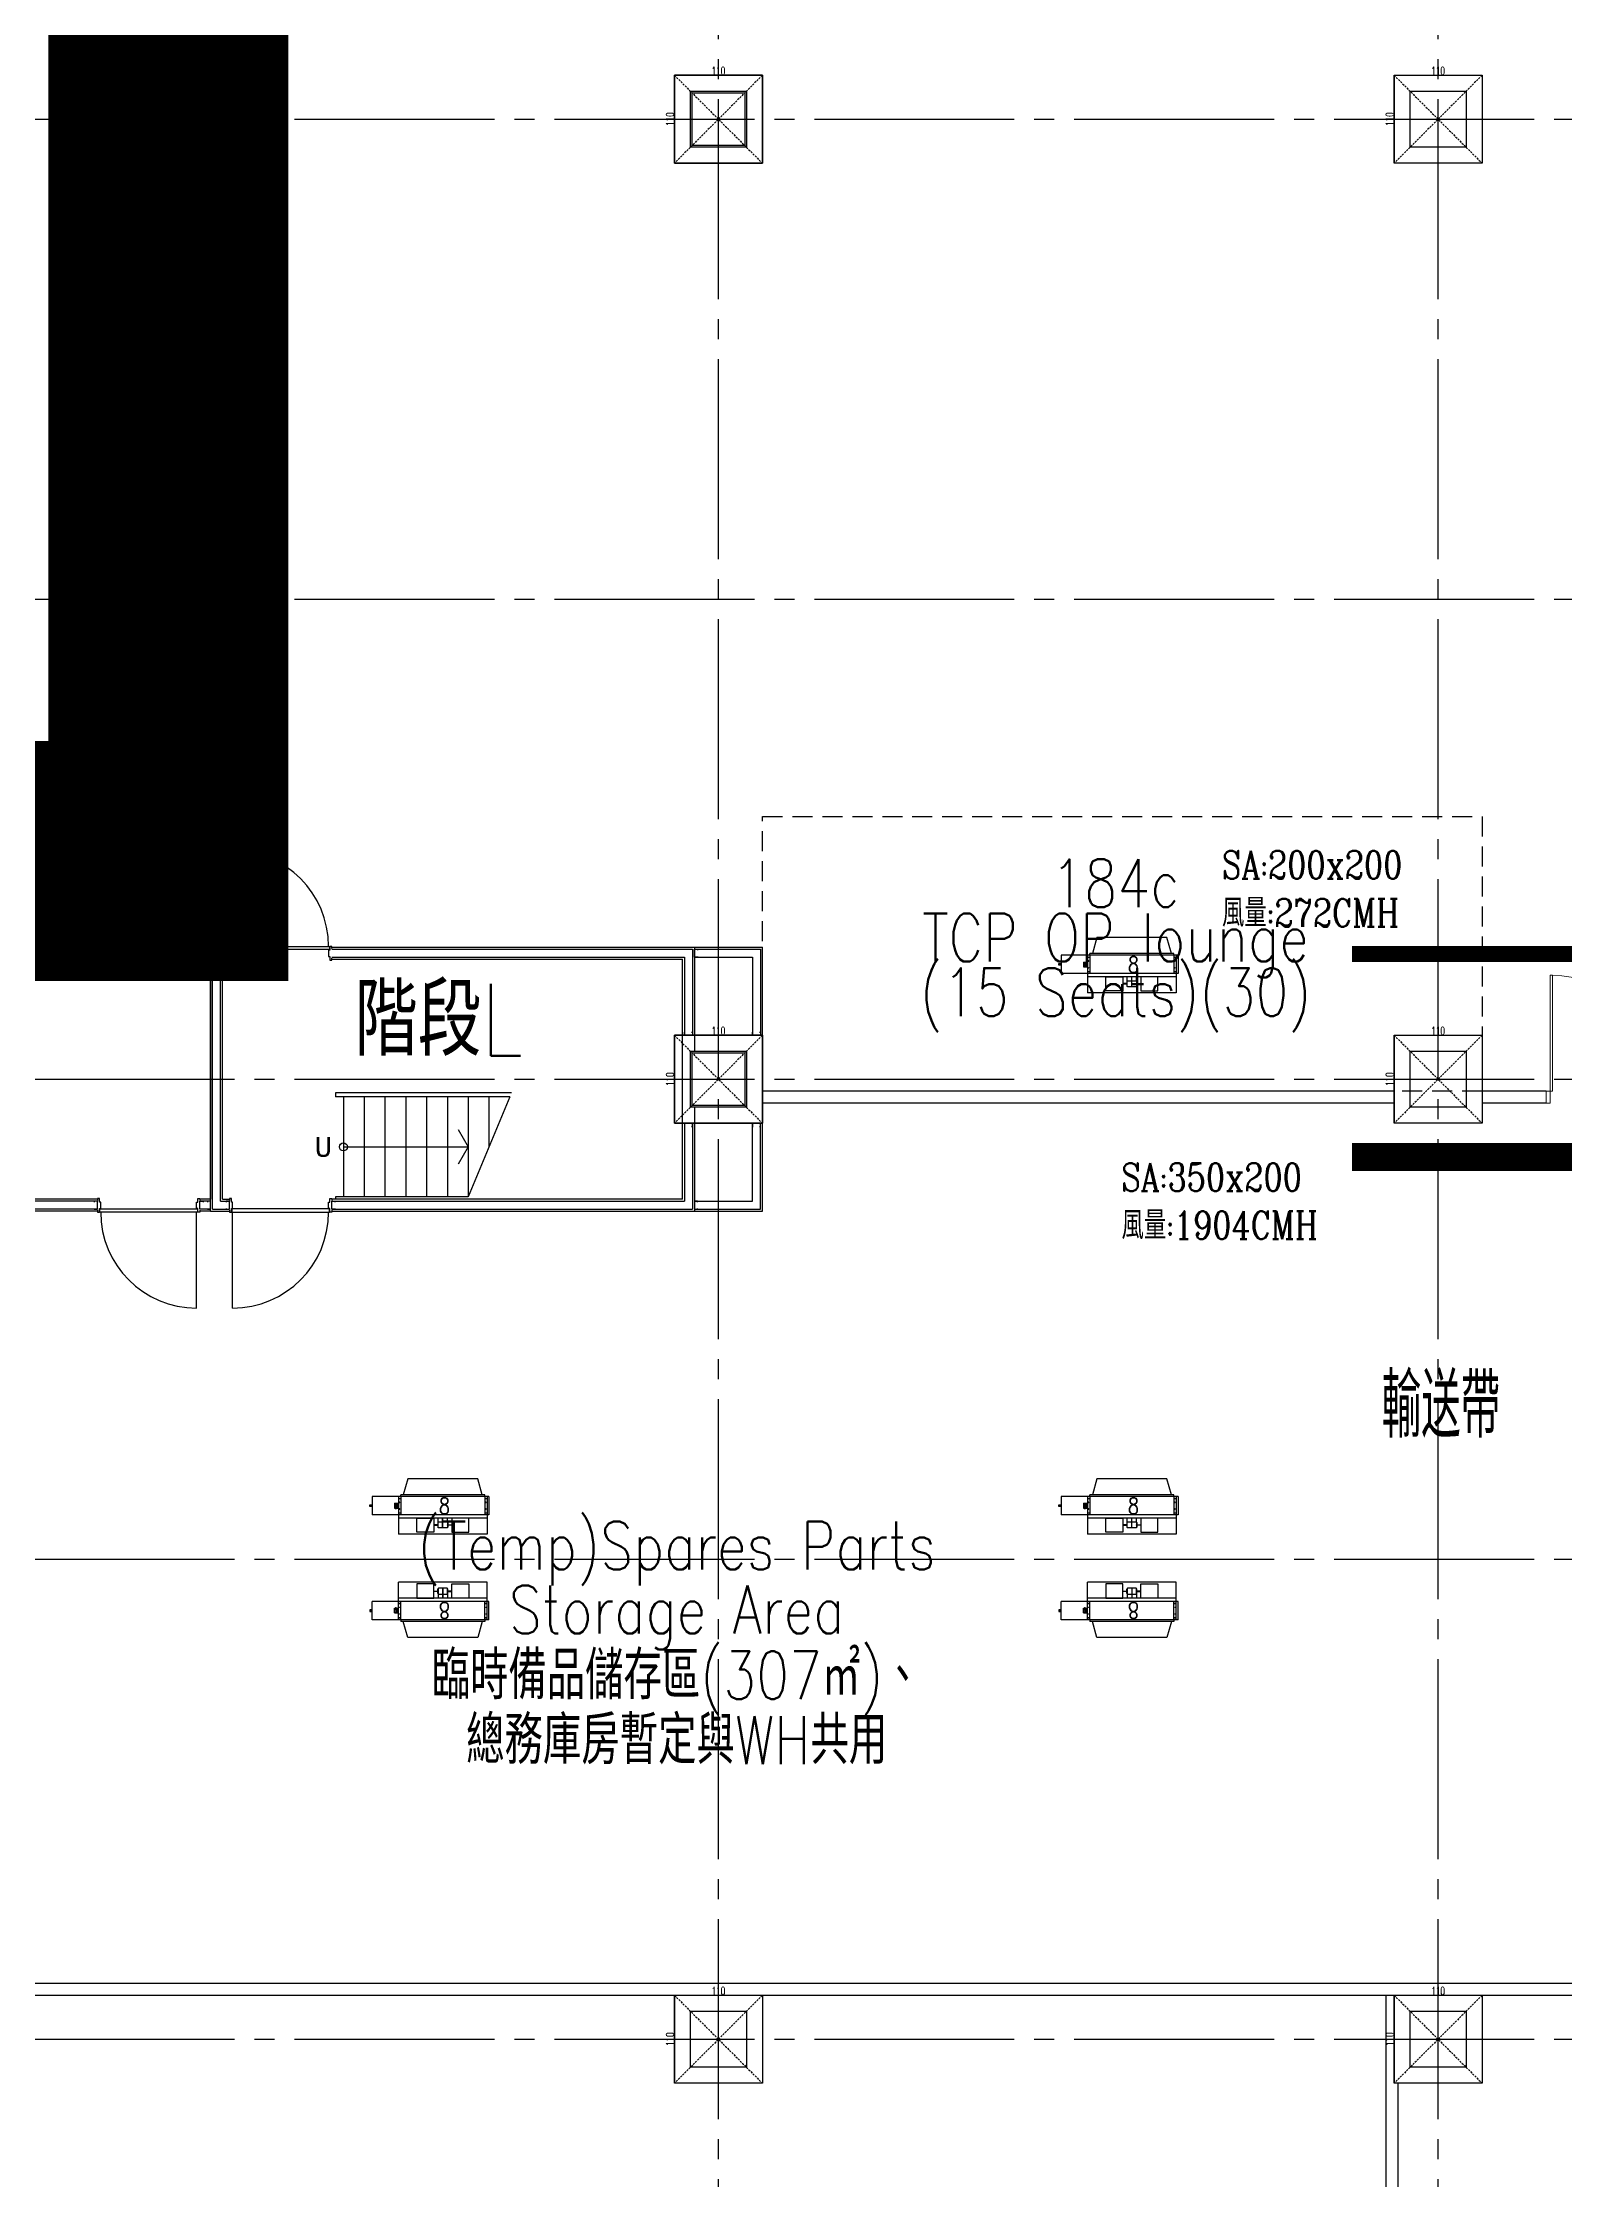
# Model space of a CAD drawing. Extents: x -18489 to 195597, y -1599 to 112111.
# Drawn here: x 21715 to 23618, y 13775 to 16446 of the extents above; entities that cross this region are included whole.
import ezdxf
from ezdxf.enums import TextEntityAlignment as Align

# ---------------------------------------------------------------- set-up
doc = ezdxf.new("R2010")
doc.units = 0
doc.header["$LTSCALE"] = 100
doc.linetypes.add('X-N-FAB-L10$0$COL-CEN-LIN', pattern=[3.25, 2.5, -0.25, 0.25, -0.25])
doc.linetypes.add('X-N-FAB-L10$0$HIDDEN', pattern=[0.375, 0.25, -0.125])
doc.layers.add('188K-SM-03-F10-MECH-EQ-Y2257103$0$0-AHU-OA', color=3, linetype='Continuous', lineweight=0)
doc.layers.add('188K-SM-03-F10-MECH-EQ-Y2257103$0$0-AHU-SA', color=5, linetype='Continuous', lineweight=0)
for name, color, linetype in [('188K-SM-03-F10-MECH-EQ-Y2257103$0$00_AC_01_設備', 2, 'Continuous'), ('188K-SM-03-F10-MECH-EQ-Y2257103$0$M-DETL-03', 3, 'Continuous'), ('X-N-FAB-L10$0$08', 8, 'Continuous'), ('X-N-FAB-L10$0$4', 8, 'Continuous'), ('X-N-FAB-L10$0$A-WALL-IN', 8, 'Continuous'), ('X-N-FAB-L10$0$BEAM', 8, 'Continuous'), ('X-N-FAB-L10$0$BLOCK', 8, 'Continuous'), ('X-N-FAB-L10$0$CCL', 8, 'X-N-FAB-L10$0$COL-CEN-LIN'), ('X-N-FAB-L10$0$COL', 8, 'Continuous'), ('X-N-FAB-L10$0$COL-S', 8, 'Continuous'), ('X-N-FAB-L10$0$DOOR', 8, 'Continuous'), ('X-N-FAB-L10$0$TXT-CODE', 8, 'Continuous')]:
    doc.layers.add(name, color=color, linetype=linetype)
doc.styles.add('188K-SM-03-F10-MECH-EQ-Y2257103$0$CHINESET', font='simplex.shx', dxfattribs={"width": 0.8, "bigfont": 'chineset.shx'})
doc.styles.add('188K-SM-03-F10-MECH-EQ-Y2257103$0$STDTEXT', font='complex.shx', dxfattribs={"bigfont": 'chineset.shx'})
doc.styles.add('X-N-FAB-L10$0$ATS', font='monotxt.shx', dxfattribs={"bigfont": 'BIGFONT.shx'})
doc.styles.add('X-N-FAB-L10$0$CHINA', font='simplex.shx', dxfattribs={"width": 0.75, "bigfont": 'chineset.shx'})
doc.styles.add('X-N-FAB-L10$0$DIM', font='simplex.shx', dxfattribs={"width": 0.67, "bigfont": 'chineset.shx'})
doc.styles.add('X-N-FAB-L10$0$JEH', font='SIMPLEX.shx', dxfattribs={"bigfont": 'genie.shx'})
doc.styles.add('X-N-FAB-L10$0$ROMS', font='ROMANS', dxfattribs={"bigfont": 'EXTFONT'})
doc.dimstyles.new('X-N-FAB-L10$0$JJP_005_defpoint', dxfattribs={"dimtxt": 20, "dimasz": 0.5, "dimexe": 0.5, "dimexo": 0.5, "dimgap": 0.5, "dimtad": 1, "dimdsep": 46, "dimtxsty": 'X-N-FAB-L10$0$DIM', "dimblk": 'X-N-FAB-L10$0$_None', "dimcen": 10, "dimclrd": 256, "dimclre": 256, "dimclrt": 256, "dimadec": 0, "dimazin": 0, "dimtfac": 1, "dimtix": 1, "dimtmove": 2, "dimatfit": 3, "dimldrblk": 'X-N-FAB-L10$0$_None', "dimfxl": 0.5, "dimtolj": 1, "dimtzin": 0, "dimarcsym": 0})

# ---------------------------------------------------------------- blocks, each defined once
blk = doc.blocks.new('188K-SM-03-F10-MECH-EQ-Y2257103$0$00_AC_FC_800')
at = {"layer": '188K-SM-03-F10-MECH-EQ-Y2257103$0$00_AC_01_設備'}
h = blk.add_hatch(dxfattribs=at)
h.set_pattern_fill('ANSI31', color=3, scale=0.01, angle=45, style=0)
h.set_pattern_definition([(270.00000491, (-14689.678363, 2532.36405), (-0.03175, -2.72e-09), [])])
h.paths.add_polyline_path([(59.1, -36.9), (58.4, -36.9), (58.4, -36.7), (59.1, -36.7)])
at = {"layer": '188K-SM-03-F10-MECH-EQ-Y2257103$0$00_AC_01_設備', "color": 3}
for p, q in [((-57.8, -22), (88.2, -22)), ((-57.8, -22), (-57.8, -45)), ((-55.5, -22), (-55.5, -69)), ((-52.5, -20), (52.5, -20)), ((-52.5, -22), (-52.5, -20)), ((-52.5, -22), (-52.5, -45)), ((52.5, -22), (52.5, -20)), ((52.5, -22), (52.5, -45)), ((55.5, -22), (55.5, -69)), ((88.2, -22), (88.2, -45)), ((-57.8, -45), (88.2, -45)), ((-55.5, -49), (55.5, -49)), ((-32.5, -49), (-11.3, -49)), ((-32.5, -66.7), (-32.5, -49)), ((-11.3, -49), (-11.3, -66.7)), ((-5.7, -54.2), (-5.7, -49)), ((-0.2, -61.3), (-0.2, -49)), ((0.2, -61.3), (0.2, -49)), ((5.7, -54.2), (5.7, -49)), ((32.5, -49), (11.3, -49)), ((11.3, -49), (11.3, -66.7)), ((32.5, -66.7), (32.5, -49)), ((60.5, -30.5), (55.5, -30.5)), ((60.5, -30.5), (55.5, -30.5)), ((60.5, -30.5), (55.5, -30.5)), ((57.3, -32.4), (55.5, -31.3)), ((57.1, -32.9), (55.5, -32)), ((57, -33.2), (55.5, -33.2)), ((57, -33.8), (55.5, -33.8)), ((57.1, -34.1), (55.5, -35)), ((57.3, -34.6), (55.5, -35.7)), ((60.5, -36.5), (55.5, -36.5)), ((60.5, -36.5), (55.5, -36.5)), ((60.5, -36.5), (55.5, -36.5)), ((57.5, -32), (57.5, -35)), ((60.5, -32), (57.5, -32)), ((60.5, -35), (57.5, -35)), ((58.4, -35), (58.4, -36.7)), ((58.4, -36.6), (59.1, -36.6)), ((58.4, -36.7), (59.1, -36.7)), ((58.5, -35), (58.5, -36.6)), ((59, -35), (59, -36.6)), ((59.1, -35), (59.1, -36.7)), ((59.8, -32), (59.8, -30.5)), ((59.8, -32), (59.8, -35)), ((59.8, -35), (59.8, -36.5)), ((60.5, -30.5), (60.5, -36.5)), ((60.5, -30.5), (60.5, -36.5)), ((60.5, -30.5), (60.5, -36.5)), ((60.5, -30.5), (60.5, -36.5)), ((88.2, -32.7), (91.2, -32.7)), ((88.2, -34.3), (91.2, -34.3)), ((-55.5, -69), (55.5, -69)), ((-11.3, -66.7), (-32.5, -66.7)), ((-11.3, -57.2), (-11.3, -57.7)), ((-6.2, -57.2), (-11.3, -57.2)), ((-11.3, -57.7), (-6.2, -57.7)), ((-5.7, -54.6), (-6.2, -54.6)), ((-6.2, -54.6), (-6.2, -60.5)), ((-6.2, -60.5), (-5.7, -60.5)), ((-5.7, -54.2), (-5.7, -60.9)), ((-5.7, -57.7), (-5.7, -57.2)), ((5.3, -53.8), (-5.3, -53.8)), ((-5.3, -61.3), (5.3, -61.3)), ((5.7, -60.9), (5.7, -54.2)), ((5.7, -54.6), (6.2, -54.6)), ((5.7, -57.7), (5.7, -57.2)), ((6.2, -60.5), (5.7, -60.5)), ((6.2, -54.6), (6.2, -60.5)), ((6.2, -57.2), (11.3, -57.2)), ((11.3, -57.7), (6.2, -57.7)), ((11.3, -57.2), (11.3, -57.7)), ((11.3, -66.7), (32.5, -66.7))]:
    blk.add_line(p, q, dxfattribs=at)
for points in [[(-49.4, -20), (-43.8, 0), (43.8, 0), (49.4, -20)], [(-53.4, -24.5), (-54.6, -24.5)], [(-54, -23.9), (-54, -25.1)], [(54.6, -24.5), (53.4, -24.5)], [(54, -23.9), (54, -25.1)], [(-53.4, -42.5), (-54.6, -42.5)], [(-54, -41.9), (-54, -43.1)], [(54.6, -42.5), (53.4, -42.5)], [(54, -41.9), (54, -43.1)]]:
    blk.add_lwpolyline(points, dxfattribs=at)
for points in [[(58.4, -36.7), (58.4, -36.9), (59.1, -36.9), (59.1, -36.7)], [(88.2, -34.5), (91.2, -34.5), (91.2, -32.5), (88.2, -32.5)]]:
    blk.add_lwpolyline(points, close=True, dxfattribs=at)
for centre in [(-54, -29.3), (-54, -37.7), (54, -29.3), (54, -37.7)]:
    blk.add_circle(centre, 0.2, dxfattribs=at)
for centre, radius, start, end in [((59.5, -33.5), 2.5, 143.1301, 216.8699), ((55.7, -33.5), 2.5, 323.1301, 36.8699), ((-5.3, -54.2), 0.405, 90, 180), ((-5.3, -60.9), 0.405, 180, 270), ((5.3, -54.2), 0.405, 0, 90), ((5.3, -60.9), 0.405, 270, 0)]:
    blk.add_arc(centre, radius, start, end, dxfattribs=at)
at = {"layer": '188K-SM-03-F10-MECH-EQ-Y2257103$0$00_AC_01_設備', "color": 3, "insert": (-8.9, -23.7, 0), "char_height": 20, "attachment_point": 1, "rotation": 0, "style": '188K-SM-03-F10-MECH-EQ-Y2257103$0$CHINESET'}
blk.add_mtext_dynamic_manual_height_columns('8', width=135.411, gutter_width=500, heights=[0], dxfattribs=at)
blk = doc.blocks.new('188K-SM-03-F10-MECH-EQ-Y2257103')
at = {"layer": '188K-SM-03-F10-MECH-EQ-Y2257103$0$0-AHU-OA', "const_width": 300}
blk.add_lwpolyline([(18737.1, 14015.6), (18737.1, 15422.7), (21872.2, 15422.7), (21872.2, 18805)], dxfattribs=at)
at = {"layer": '188K-SM-03-F10-MECH-EQ-Y2257103$0$0-AHU-SA'}
for points, const_width in [([(23352.2, 15306.7), (23789, 15306.7)], 20), ([(23352.2, 15053), (23789, 15053)], 35)]:
    blk.add_lwpolyline(points, dxfattribs=dict(at, const_width=const_width))
at = {"layer": '188K-SM-03-F10-MECH-EQ-Y2257103$0$00_AC_01_設備', "xscale": -1}
for p in [(23077, 15327), (22215.3, 14650.4), (23077, 14650.4)]:
    blk.add_blockref('188K-SM-03-F10-MECH-EQ-Y2257103$0$00_AC_FC_800', p, dxfattribs=at)
at = {"layer": '188K-SM-03-F10-MECH-EQ-Y2257103$0$00_AC_01_設備', "rotation": 180}
for p in [(22215.3, 14452.4), (23077, 14452.4)]:
    blk.add_blockref('188K-SM-03-F10-MECH-EQ-Y2257103$0$00_AC_FC_800', p, dxfattribs=at)
at = {"layer": '188K-SM-03-F10-MECH-EQ-Y2257103$0$M-DETL-03', "color": 1, "style": '188K-SM-03-F10-MECH-EQ-Y2257103$0$STDTEXT', "width": 0.8}
for s, p in [('SA:200x200', (23189.7, 15400.7)), ('風量:272CMH', (23189.7, 15340.7)), ('SA:350x200', (23064, 15010.1)), ('風量:1904CMH', (23064, 14950.1))]:
    blk.add_text(s, height=35, dxfattribs=at).set_placement(p)
blk = doc.blocks.new('*D2397')
at = {"layer": 'DefPoints', "lineweight": -2, "transparency": 16777216}
blk.add_line((0, 0), (110, 0), dxfattribs=at)
at = {"layer": 'DefPoints', "color": 0, "transparency": 16777216}
for p in [(0, 0), (110, 0), (110, 0)]:
    blk.add_point(p, dxfattribs=at)
at = {"layer": 'DefPoints', "transparency": 16777216, "insert": (55, 5.5), "char_height": 10, "attachment_point": 5, "style": 'X-N-FAB-L10$0$DIM'}
blk.add_mtext('\\A1;110', dxfattribs=at)
blk = doc.blocks.new('X-N-FAB-L10$0$_None')
blk = doc.blocks.new('*D2398')
at = {"layer": 'DefPoints', "lineweight": -2, "transparency": 16777216}
blk.add_line((0, 0), (0, -110), dxfattribs=at)
at = {"layer": 'DefPoints', "color": 0, "transparency": 16777216}
for p in [(0, 0), (0, -110), (0, -110)]:
    blk.add_point(p, dxfattribs=at)
at = {"layer": 'DefPoints', "transparency": 16777216, "insert": (-5.5, -55), "char_height": 10, "attachment_point": 5, "rotation": 90, "style": 'X-N-FAB-L10$0$DIM'}
blk.add_mtext('\\A1;110', dxfattribs=at)
blk = doc.blocks.new('*D2851')
at = {"layer": 'DefPoints', "lineweight": -2, "transparency": 16777216}
blk.add_line((22505, 16405), (22615, 16405), dxfattribs=at)
at = {"layer": 'DefPoints', "color": 0, "transparency": 16777216}
for p in [(22505, 16405), (22615, 16405), (22615, 16405)]:
    blk.add_point(p, dxfattribs=at)
at = {"layer": 'DefPoints', "transparency": 16777216, "insert": (22560, 16410.5), "char_height": 10, "attachment_point": 5, "style": 'X-N-FAB-L10$0$DIM'}
blk.add_mtext('\\A1;110', dxfattribs=at)
blk = doc.blocks.new('*D2852')
at = {"layer": 'DefPoints', "lineweight": -2, "transparency": 16777216}
blk.add_line((22505, 16405), (22505, 16295), dxfattribs=at)
at = {"layer": 'DefPoints', "color": 0, "transparency": 16777216}
for p in [(22505, 16405), (22505, 16295), (22505, 16295)]:
    blk.add_point(p, dxfattribs=at)
at = {"layer": 'DefPoints', "transparency": 16777216, "insert": (22499.5, 16350), "char_height": 10, "attachment_point": 5, "rotation": 90, "style": 'X-N-FAB-L10$0$DIM'}
blk.add_mtext('\\A1;110', dxfattribs=at)
blk = doc.blocks.new('*D2853')
at = {"layer": 'DefPoints', "lineweight": -2, "transparency": 16777216}
blk.add_line((23405, 16405), (23515, 16405), dxfattribs=at)
at = {"layer": 'DefPoints', "color": 0, "transparency": 16777216}
for p in [(23405, 16405), (23515, 16405), (23515, 16405)]:
    blk.add_point(p, dxfattribs=at)
at = {"layer": 'DefPoints', "transparency": 16777216, "insert": (23460, 16410.5), "char_height": 10, "attachment_point": 5, "style": 'X-N-FAB-L10$0$DIM'}
blk.add_mtext('\\A1;110', dxfattribs=at)
blk = doc.blocks.new('*D2854')
at = {"layer": 'DefPoints', "lineweight": -2, "transparency": 16777216}
blk.add_line((23405, 16405), (23405, 16295), dxfattribs=at)
at = {"layer": 'DefPoints', "color": 0, "transparency": 16777216}
for p in [(23405, 16405), (23405, 16295), (23405, 16295)]:
    blk.add_point(p, dxfattribs=at)
at = {"layer": 'DefPoints', "transparency": 16777216, "insert": (23399.5, 16350), "char_height": 10, "attachment_point": 5, "rotation": 90, "style": 'X-N-FAB-L10$0$DIM'}
blk.add_mtext('\\A1;110', dxfattribs=at)
blk = doc.blocks.new('*D2855')
at = {"layer": 'DefPoints', "lineweight": -2, "transparency": 16777216}
blk.add_line((22505, 15205), (22615, 15205), dxfattribs=at)
at = {"layer": 'DefPoints', "color": 0, "transparency": 16777216}
for p in [(22505, 15205), (22615, 15205), (22615, 15205)]:
    blk.add_point(p, dxfattribs=at)
at = {"layer": 'DefPoints', "transparency": 16777216, "insert": (22560, 15210.5), "char_height": 10, "attachment_point": 5, "style": 'X-N-FAB-L10$0$DIM'}
blk.add_mtext('\\A1;110', dxfattribs=at)
blk = doc.blocks.new('*D2856')
at = {"layer": 'DefPoints', "lineweight": -2, "transparency": 16777216}
blk.add_line((22505, 15205), (22505, 15095), dxfattribs=at)
at = {"layer": 'DefPoints', "color": 0, "transparency": 16777216}
for p in [(22505, 15205), (22505, 15095), (22505, 15095)]:
    blk.add_point(p, dxfattribs=at)
at = {"layer": 'DefPoints', "transparency": 16777216, "insert": (22499.5, 15150), "char_height": 10, "attachment_point": 5, "rotation": 90, "style": 'X-N-FAB-L10$0$DIM'}
blk.add_mtext('\\A1;110', dxfattribs=at)
blk = doc.blocks.new('*D2857')
at = {"layer": 'DefPoints', "lineweight": -2, "transparency": 16777216}
blk.add_line((23405, 15205), (23515, 15205), dxfattribs=at)
at = {"layer": 'DefPoints', "color": 0, "transparency": 16777216}
for p in [(23405, 15205), (23515, 15205), (23515, 15205)]:
    blk.add_point(p, dxfattribs=at)
at = {"layer": 'DefPoints', "transparency": 16777216, "insert": (23460, 15210.5), "char_height": 10, "attachment_point": 5, "style": 'X-N-FAB-L10$0$DIM'}
blk.add_mtext('\\A1;110', dxfattribs=at)
blk = doc.blocks.new('*D2858')
at = {"layer": 'DefPoints', "lineweight": -2, "transparency": 16777216}
blk.add_line((23405, 15205), (23405, 15095), dxfattribs=at)
at = {"layer": 'DefPoints', "color": 0, "transparency": 16777216}
for p in [(23405, 15205), (23405, 15095), (23405, 15095)]:
    blk.add_point(p, dxfattribs=at)
at = {"layer": 'DefPoints', "transparency": 16777216, "insert": (23399.5, 15150), "char_height": 10, "attachment_point": 5, "rotation": 90, "style": 'X-N-FAB-L10$0$DIM'}
blk.add_mtext('\\A1;110', dxfattribs=at)
blk = doc.blocks.new('*D2859')
at = {"layer": 'DefPoints', "lineweight": -2, "transparency": 16777216}
blk.add_line((22505, 14005), (22615, 14005), dxfattribs=at)
at = {"layer": 'DefPoints', "color": 0, "transparency": 16777216}
for p in [(22505, 14005), (22615, 14005), (22615, 14005)]:
    blk.add_point(p, dxfattribs=at)
at = {"layer": 'DefPoints', "transparency": 16777216, "insert": (22560, 14010.5), "char_height": 10, "attachment_point": 5, "style": 'X-N-FAB-L10$0$DIM'}
blk.add_mtext('\\A1;110', dxfattribs=at)
blk = doc.blocks.new('*D2860')
at = {"layer": 'DefPoints', "lineweight": -2, "transparency": 16777216}
blk.add_line((22505, 14005), (22505, 13895), dxfattribs=at)
at = {"layer": 'DefPoints', "color": 0, "transparency": 16777216}
for p in [(22505, 14005), (22505, 13895), (22505, 13895)]:
    blk.add_point(p, dxfattribs=at)
at = {"layer": 'DefPoints', "transparency": 16777216, "insert": (22499.5, 13950), "char_height": 10, "attachment_point": 5, "rotation": 90, "style": 'X-N-FAB-L10$0$DIM'}
blk.add_mtext('\\A1;110', dxfattribs=at)
blk = doc.blocks.new('*D2861')
at = {"layer": 'DefPoints', "lineweight": -2, "transparency": 16777216}
blk.add_line((23405, 14005), (23515, 14005), dxfattribs=at)
at = {"layer": 'DefPoints', "color": 0, "transparency": 16777216}
for p in [(23405, 14005), (23515, 14005), (23515, 14005)]:
    blk.add_point(p, dxfattribs=at)
at = {"layer": 'DefPoints', "transparency": 16777216, "insert": (23460, 14010.5), "char_height": 10, "attachment_point": 5, "style": 'X-N-FAB-L10$0$DIM'}
blk.add_mtext('\\A1;110', dxfattribs=at)
blk = doc.blocks.new('*D2862')
at = {"layer": 'DefPoints', "lineweight": -2, "transparency": 16777216}
blk.add_line((23405, 14005), (23405, 13895), dxfattribs=at)
at = {"layer": 'DefPoints', "color": 0, "transparency": 16777216}
for p in [(23405, 14005), (23405, 13895), (23405, 13895)]:
    blk.add_point(p, dxfattribs=at)
at = {"layer": 'DefPoints', "transparency": 16777216, "insert": (23399.5, 13950), "char_height": 10, "attachment_point": 5, "rotation": 90, "style": 'X-N-FAB-L10$0$DIM'}
blk.add_mtext('\\A1;110', dxfattribs=at)
blk = doc.blocks.new('*U2396')
at = {"layer": 'DefPoints', "linetype": 'X-N-FAB-L10$0$HIDDEN', "ltscale": 0.1}
for p, q in [((110, 0), (0, -110)), ((0, 0), (110, -110))]:
    blk.add_line(p, q, dxfattribs=at)
at = {"layer": 'X-N-FAB-L10$0$COL', "ltscale": 0.1}
blk.add_lwpolyline([(0, 0), (110, 0), (110, -110), (0, -110)], close=True, dxfattribs=at)
at = {"layer": 'DefPoints'}
dim = blk.add_linear_dim(base=(0, -110), p1=(0, 0), p2=(0, -110), angle=90, dimstyle='X-N-FAB-L10$0$JJP_005_defpoint', override={"dimtxt": 10}, dxfattribs=at)
dim.commit()
dim.dimension.update_dxf_attribs({"geometry": '*D2398', "text_midpoint": (-5.5, -55)})
dim = blk.add_linear_dim(base=(110, 0), p1=(0, 0), p2=(110, 0), dimstyle='X-N-FAB-L10$0$JJP_005_defpoint', override={"dimtxt": 10}, dxfattribs=at)
dim.commit()
dim.dimension.update_dxf_attribs({"geometry": '*D2397', "text_midpoint": (55, 5.5)})
blk = doc.blocks.new('X-N-FAB-L10$0$A$C467ba2ca')
at = {"layer": 'X-N-FAB-L10$0$CCL'}
for p, q in [((-4450, 0), (-4450, 9160)), ((-3550, 0), (-3550, 9160)), ((-27730, 5750), (360, 5750)), ((-27730, 5150), (360, 5150)), ((-27730, 4550), (360, 4550)), ((-27730, 3950), (360, 3950)), ((-27730, 3350), (360, 3350))]:
    blk.add_line(p, q, dxfattribs=at)
at = {"layer": 'X-N-FAB-L10$0$COL-S'}
for points in [[(-4485, 5785), (-4415, 5785), (-4415, 5715), (-4485, 5715)], [(-3585, 5785), (-3515, 5785), (-3515, 5715), (-3585, 5715)], [(-4485, 4585), (-4415, 4585), (-4415, 4515), (-4485, 4515)], [(-3585, 4585), (-3515, 4585), (-3515, 4515), (-3585, 4515)], [(-4485, 3385), (-4415, 3385), (-4415, 3315), (-4485, 3315)], [(-3585, 3385), (-3515, 3385), (-3515, 3315), (-3585, 3315)]]:
    blk.add_lwpolyline(points, close=True, dxfattribs=at)
at = {"layer": 'X-N-FAB-L10$0$BEAM'}
for p in [(-4505, 5805), (-3605, 5805), (-4505, 4605), (-3605, 4605), (-4505, 3405), (-3605, 3405)]:
    blk.add_blockref('*U2396', p, dxfattribs=at)
blk = doc.blocks.new('X-N-FAB-L10')
at = {"layer": 'DefPoints', "color": 8, "linetype": 'X-N-FAB-L10$0$HIDDEN', "ltscale": 0.1}
for p, q in [((22615, 16405), (22505, 16295)), ((22505, 16405), (22615, 16295)), ((23515, 16405), (23405, 16295)), ((23405, 16405), (23515, 16295)), ((22615, 15205), (22505, 15095)), ((22505, 15205), (22615, 15095)), ((23515, 15205), (23405, 15095)), ((23405, 15205), (23515, 15095)), ((22615, 14005), (22505, 13895)), ((22505, 14005), (22615, 13895)), ((23515, 14005), (23405, 13895)), ((23405, 14005), (23515, 13895))]:
    blk.add_line(p, q, dxfattribs=at)
at = {"layer": 'X-N-FAB-L10$0$08'}
for p, q in [((21952.5, 15436), (21952.5, 15316)), ((21610, 15315), (21925, 15315)), ((21610, 15312.5), (21925, 15312.5)), ((21925, 14985), (21925, 15315)), ((21925, 15315), (21948.5, 15315)), ((21927.5, 14987.5), (21927.5, 15312.5)), ((21927.5, 15312.5), (21948.5, 15312.5)), ((22076.5, 15315), (22530, 15315)), ((22076.5, 15312.5), (22527.5, 15312.5)), ((22527.5, 15312.5), (22527.5, 15205)), ((22530, 15315), (22530, 15185)), ((22530, 15315), (22615, 15315)), ((22530, 15312.5), (22612.5, 15312.5)), ((22612.5, 15312.5), (22612.5, 15205)), ((22615, 14985), (22615, 15315)), ((21610, 15302.5), (21925, 15302.5)), ((21610, 15300), (21925, 15300)), ((21925, 15300), (21925, 15000)), ((21925, 15300), (21925, 15300)), ((21937.5, 14997.5), (21937.5, 15302.5)), ((21937.5, 15302.5), (21948.5, 15302.5)), ((21940, 15000), (21940, 15300)), ((21940, 15300), (21948.5, 15300)), ((22076.5, 15302.5), (22517.5, 15302.5)), ((22076.5, 15300), (22515, 15300)), ((22515, 15000), (22515, 15300)), ((22517.5, 15302.5), (22517.5, 15205)), ((22530, 15302.5), (22602.5, 15302.5)), ((22602.5, 15302.5), (22602.5, 15205)), ((22301.08, 15133), (22081, 15133)), ((22081, 15133), (22081, 15128)), ((22299, 15128), (22081, 15128)), ((22091, 15128), (22091, 15003)), ((22117, 15128), (22117, 15003)), ((22143, 15128), (22143, 15003)), ((22169, 15128), (22169, 15003)), ((22195, 15128), (22195, 15003)), ((22221, 15128), (22221, 15003)), ((22299, 15128), (22247, 15003)), ((22247, 15128), (22247, 15003)), ((22273, 15128), (22273, 15065.5)), ((22517.5, 15095), (22517.5, 14997.5)), ((22527.5, 15095), (22527.5, 14987.5)), ((22530, 15115), (22530, 14985)), ((22602.5, 14997.5), (22602.5, 15095)), ((22612.5, 14987.5), (22612.5, 15095)), ((22091, 15065.5), (22247, 15065.5)), ((21783.5, 15000), (21610, 15000)), ((21783.5, 14997.5), (21610, 14997.5)), ((21783.5, 14987.5), (21610, 14987.5)), ((21783.5, 14985), (21610, 14985)), ((21907.5, 14864), (21907.5, 14984)), ((21925, 15000), (21911.5, 15000)), ((21925, 14997.5), (21911.5, 14997.5)), ((21925, 14987.5), (21911.5, 14987.5)), ((21925, 14985), (21911.5, 14985)), ((21925, 14985), (21948.5, 14985)), ((21927.5, 14987.5), (21948.5, 14987.5)), ((21937.5, 14997.5), (21948.5, 14997.5)), ((21940, 15000), (21948.5, 15000)), ((21952.5, 14864), (21952.5, 14984)), ((22515, 15000), (22076.5, 15000)), ((22076.5, 14997.5), (22517.5, 14997.5)), ((22076.5, 14987.5), (22527.5, 14987.5)), ((22076.5, 14985), (22530, 14985)), ((22247, 15003), (22081, 15003)), ((22081, 15003), (22081, 15000)), ((22530, 14997.5), (22602.5, 14997.5)), ((22530, 14987.5), (22612.5, 14987.5)), ((22530, 14985), (22615, 14985))]:
    blk.add_line(p, q, dxfattribs=at)
for points in [[(22505, 16295), (22615, 16295), (22615, 16405), (22505, 16405)], [(23405, 16405), (23515, 16405), (23515, 16295), (23405, 16295)], [(22525, 16315), (22525, 16385), (22595, 16385), (22595, 16315)], [(22527, 16317), (22527, 16383), (22593, 16383), (22593, 16317)], [(23425, 16385), (23495, 16385), (23495, 16315), (23425, 16315)], [(21951.5, 15316), (22073.5, 15316), (22073.5, 15312), (21951.5, 15312)], [(22505, 15095), (22615, 15095), (22615, 15205), (22505, 15205)], [(23405, 15205), (23515, 15205), (23515, 15095), (23405, 15095)], [(22525, 15115), (22525, 15185), (22595, 15185), (22595, 15115)], [(22527, 15117), (22527, 15183), (22593, 15183), (22593, 15117)], [(23425, 15185), (23495, 15185), (23495, 15115), (23425, 15115)], [(21908.5, 14984), (21786.5, 14984), (21786.5, 14988), (21908.5, 14988)], [(21951.5, 14984), (22073.5, 14984), (22073.5, 14988), (21951.5, 14988)]]:
    blk.add_lwpolyline(points, close=True, dxfattribs=at)
for points in [[(21921, 15311.5), (21921, 15312.5), (21925, 15312.5), (21925, 15302.5), (21921, 15302.5), (21921, 15303.5)], [(21944.5, 15311.5), (21944.5, 15312.5), (21948.5, 15312.5), (21948.5, 15302.5), (21944.5, 15302.5), (21944.5, 15303.5)], [(21948.5, 15313.5), (21948.5, 15316), (21951, 15316), (21951, 15311.5), (21952.5, 15311.5), (21952.5, 15303.5), (21951, 15303.5), (21951, 15299), (21948.5, 15299), (21948.5, 15301.5)], [(22076.5, 15313.5), (22076.5, 15316), (22074, 15316), (22074, 15311.5), (22072.5, 15311.5), (22072.5, 15303.5), (22074, 15303.5), (22074, 15299), (22076.5, 15299), (22076.5, 15301.5)], [(22534, 15303.5), (22534, 15302.5), (22530, 15302.5), (22530, 15312.5), (22534, 15312.5), (22534, 15311.5)], [(22526.5, 15209), (22527.5, 15209), (22527.5, 15205), (22517.5, 15205), (22517.5, 15209), (22518.5, 15209)], [(22611.5, 15209), (22612.5, 15209), (22612.5, 15205), (22602.5, 15205), (22602.5, 15209), (22603.5, 15209)], [(22526.5, 15091), (22527.5, 15091), (22527.5, 15095), (22517.5, 15095), (22517.5, 15091), (22518.5, 15091)], [(22611.5, 15091), (22612.5, 15091), (22612.5, 15095), (22602.5, 15095), (22602.5, 15091), (22603.5, 15091)], [(22234.5, 15087.151), (22247, 15065.5), (22234.5, 15043.849)], [(21779.5, 14988.5), (21779.5, 14987.5), (21783.5, 14987.5), (21783.5, 14997.5), (21779.5, 14997.5), (21779.5, 14996.5)], [(21783.5, 14986.5), (21783.5, 14984), (21786, 14984), (21786, 14988.5), (21787.5, 14988.5), (21787.5, 14996.5), (21786, 14996.5), (21786, 15001), (21783.5, 15001), (21783.5, 14998.5)], [(21911.5, 14986.5), (21911.5, 14984), (21909, 14984), (21909, 14988.5), (21907.5, 14988.5), (21907.5, 14996.5), (21909, 14996.5), (21909, 15001), (21911.5, 15001), (21911.5, 14998.5)], [(21915.5, 14988.5), (21915.5, 14987.5), (21911.5, 14987.5), (21911.5, 14997.5), (21915.5, 14997.5), (21915.5, 14996.5)], [(21921, 14988.5), (21921, 14987.5), (21925, 14987.5), (21925, 14997.5), (21921, 14997.5), (21921, 14996.5)], [(21944.5, 14988.5), (21944.5, 14987.5), (21948.5, 14987.5), (21948.5, 14997.5), (21944.5, 14997.5), (21944.5, 14996.5)], [(21948.5, 14986.5), (21948.5, 14984), (21951, 14984), (21951, 14988.5), (21952.5, 14988.5), (21952.5, 14996.5), (21951, 14996.5), (21951, 15001), (21948.5, 15001), (21948.5, 14998.5)], [(22076.5, 14986.5), (22076.5, 14984), (22074, 14984), (22074, 14988.5), (22072.5, 14988.5), (22072.5, 14996.5), (22074, 14996.5), (22074, 15001), (22076.5, 15001), (22076.5, 14998.5)], [(22080.5, 14988.5), (22080.5, 14987.5), (22076.5, 14987.5), (22076.5, 14997.5), (22080.5, 14997.5), (22080.5, 14996.5)], [(22534, 14996.5), (22534, 14997.5), (22530, 14997.5), (22530, 14987.5), (22534, 14987.5), (22534, 14988.5)]]:
    blk.add_lwpolyline(points, dxfattribs=at)
blk.add_circle((22091, 15065.5), 5, dxfattribs=at)
for centre, start, end in [((21952.5, 15316), 0, 90), ((21907.5, 14984), 180, 270), ((21952.5, 14984), 270, 0)]:
    blk.add_arc(centre, 120, start, end, dxfattribs=at)
at = {"layer": 'X-N-FAB-L10$0$4', "color": 8, "linetype": 'X-N-FAB-L10$0$HIDDEN'}
for p, q in [((22615, 15135), (22615, 15478.427)), ((22615, 15478.427), (23515, 15478.427)), ((23515, 15478.427), (23515, 15135)), ((23515, 15135), (22615, 15135))]:
    blk.add_line(p, q, dxfattribs=at)
at = {"layer": 'X-N-FAB-L10$0$A-WALL-IN', "color": 8}
for p, q in [((23405, 15135), (22615, 15135)), ((23405, 15120), (22615, 15120)), ((23595, 15135), (23515, 15135)), ((23595, 15120), (23515, 15120)), ((21067, 14005), (24009.5, 14005)), ((21082, 14020), (23992.5, 14020))]:
    blk.add_line(p, q, dxfattribs=at)
at = {"layer": 'X-N-FAB-L10$0$A-WALL-IN'}
for p, q in [((23395, 13415), (23395, 14005)), ((23410, 13415), (23410, 13895))]:
    blk.add_line(p, q, dxfattribs=at)
at = {"layer": 'X-N-FAB-L10$0$COL', "color": 8, "ltscale": 0.1}
for points in [[(22505, 16405), (22615, 16405), (22615, 16295), (22505, 16295)], [(23405, 16405), (23515, 16405), (23515, 16295), (23405, 16295)], [(22505, 15205), (22615, 15205), (22615, 15095), (22505, 15095)], [(23405, 15205), (23515, 15205), (23515, 15095), (23405, 15095)], [(22505, 14005), (22615, 14005), (22615, 13895), (22505, 13895)], [(23405, 14005), (23515, 14005), (23515, 13895), (23405, 13895)]]:
    blk.add_lwpolyline(points, close=True, dxfattribs=at)
at = {"layer": 'X-N-FAB-L10$0$COL-S', "color": 8}
for p, q in [((22525, 16385), (22595, 16385)), ((22525, 16315), (22525, 16385)), ((22595, 16385), (22595, 16315)), ((23425, 16385), (23495, 16385)), ((23425, 16315), (23425, 16385)), ((23495, 16385), (23495, 16315)), ((22595, 16315), (22525, 16315)), ((23495, 16315), (23425, 16315)), ((22525, 15185), (22595, 15185)), ((22525, 15115), (22525, 15185)), ((22595, 15185), (22595, 15115)), ((23425, 15185), (23495, 15185)), ((23425, 15115), (23425, 15185)), ((23495, 15185), (23495, 15115)), ((22595, 15115), (22525, 15115)), ((23495, 15115), (23425, 15115)), ((22525, 13985), (22595, 13985)), ((22525, 13915), (22525, 13985)), ((22595, 13985), (22595, 13915)), ((23425, 13985), (23495, 13985)), ((23425, 13915), (23425, 13985)), ((23495, 13985), (23495, 13915)), ((22595, 13915), (22525, 13915)), ((23495, 13915), (23425, 13915))]:
    blk.add_line(p, q, dxfattribs=at)
at = {"layer": 'X-N-FAB-L10$0$DOOR', "color": 8, "lineweight": 0}
for p, q in [((23600, 15135), (23600, 15280)), ((23600, 15280), (23603, 15280)), ((23603, 15280), (23603, 15135)), ((23595, 15135), (23600, 15135)), ((23595, 15120), (23595, 15135)), ((23600, 15120), (23595, 15120)), ((23603, 15135), (23600, 15135)), ((23600, 15135), (23600, 15120))]:
    blk.add_line(p, q, dxfattribs=at)
blk.add_arc((23600, 15135), 145, 0, 90, dxfattribs=at)
at = {"layer": 'X-N-FAB-L10$0$BLOCK'}
blk.add_blockref('X-N-FAB-L10$0$A$C467ba2ca', (27010, 10600), dxfattribs=at)
at = {"layer": 'X-N-FAB-L10$0$08', "style": 'X-N-FAB-L10$0$ROMS', "width": 0.8}
blk.add_text('階段L', height=90, dxfattribs=at).set_placement((22210.185, 15224.427), align=Align.MIDDLE_CENTER)
at = {"layer": 'X-N-FAB-L10$0$08', "style": 'X-N-FAB-L10$0$ATS'}
blk.add_text('U', height=25, dxfattribs=at).set_placement((22066, 15065.5), align=Align.MIDDLE_CENTER)
at = {"layer": 'X-N-FAB-L10$0$08', "style": 'X-N-FAB-L10$0$JEH', "width": 0.65}
blk.add_text('輸送帶', height=80, dxfattribs=at).set_placement((23389.444, 14742.066), align=Align.MIDDLE_LEFT)
at = {"layer": 'X-N-FAB-L10$0$TXT-CODE', "color": 8, "style": 'X-N-FAB-L10$0$CHINA', "width": 0.8}
for s, p in [('184c', (23056.714, 15395)), ('TCP OP lounge', (23056.714, 15327)), ('(15 Seats)(30)', (23056.714, 15259)), ('(Temp)Spares Parts', (22507.85, 14567)), ('Storage Area', (22507.85, 14487)), ('臨時備品儲存區(307㎡)、', (22507.85, 14405)), ('總務庫房暫定與WH共用', (22507.85, 14324))]:
    blk.add_text(s, height=60, dxfattribs=at).set_placement(p, align=Align.MIDDLE_CENTER)
at = {"layer": 'DefPoints', "color": 8}
for base, p1, p2, picture, middle in [((22505, 16295), (22505, 16405), (22505, 16295), '*D2852', (22499.5, 16350)), ((23405, 16295), (23405, 16405), (23405, 16295), '*D2854', (23399.5, 16350)), ((22505, 15095), (22505, 15205), (22505, 15095), '*D2856', (22499.5, 15150)), ((23405, 15095), (23405, 15205), (23405, 15095), '*D2858', (23399.5, 15150)), ((22505, 13895), (22505, 14005), (22505, 13895), '*D2860', (22499.5, 13950)), ((23405, 13895), (23405, 14005), (23405, 13895), '*D2862', (23399.5, 13950))]:
    dim = blk.add_linear_dim(base=base, p1=p1, p2=p2, angle=90, dimstyle='X-N-FAB-L10$0$JJP_005_defpoint', override={"dimtxt": 10}, dxfattribs=at)
    dim.commit()
    dim.dimension.update_dxf_attribs({"geometry": picture, "text_midpoint": middle})
for base, p1, p2, picture, middle in [((22615, 16405), (22505, 16405), (22615, 16405), '*D2851', (22560, 16410.5)), ((23515, 16405), (23405, 16405), (23515, 16405), '*D2853', (23460, 16410.5)), ((22615, 15205), (22505, 15205), (22615, 15205), '*D2855', (22560, 15210.5)), ((23515, 15205), (23405, 15205), (23515, 15205), '*D2857', (23460, 15210.5)), ((22615, 14005), (22505, 14005), (22615, 14005), '*D2859', (22560, 14010.5)), ((23515, 14005), (23405, 14005), (23515, 14005), '*D2861', (23460, 14010.5))]:
    dim = blk.add_linear_dim(base=base, p1=p1, p2=p2, dimstyle='X-N-FAB-L10$0$JJP_005_defpoint', override={"dimtxt": 10}, dxfattribs=at)
    dim.commit()
    dim.dimension.update_dxf_attribs({"geometry": picture, "text_midpoint": middle})

msp = doc.modelspace()

# ---------------------------------------------------------------- block references
msp.add_blockref('188K-SM-03-F10-MECH-EQ-Y2257103', (0, 0))

# ---------------------------------------------------------------- next in the draw order: block references
msp.add_blockref('X-N-FAB-L10', (0, 0))

doc.saveas('drawing.dxf')
